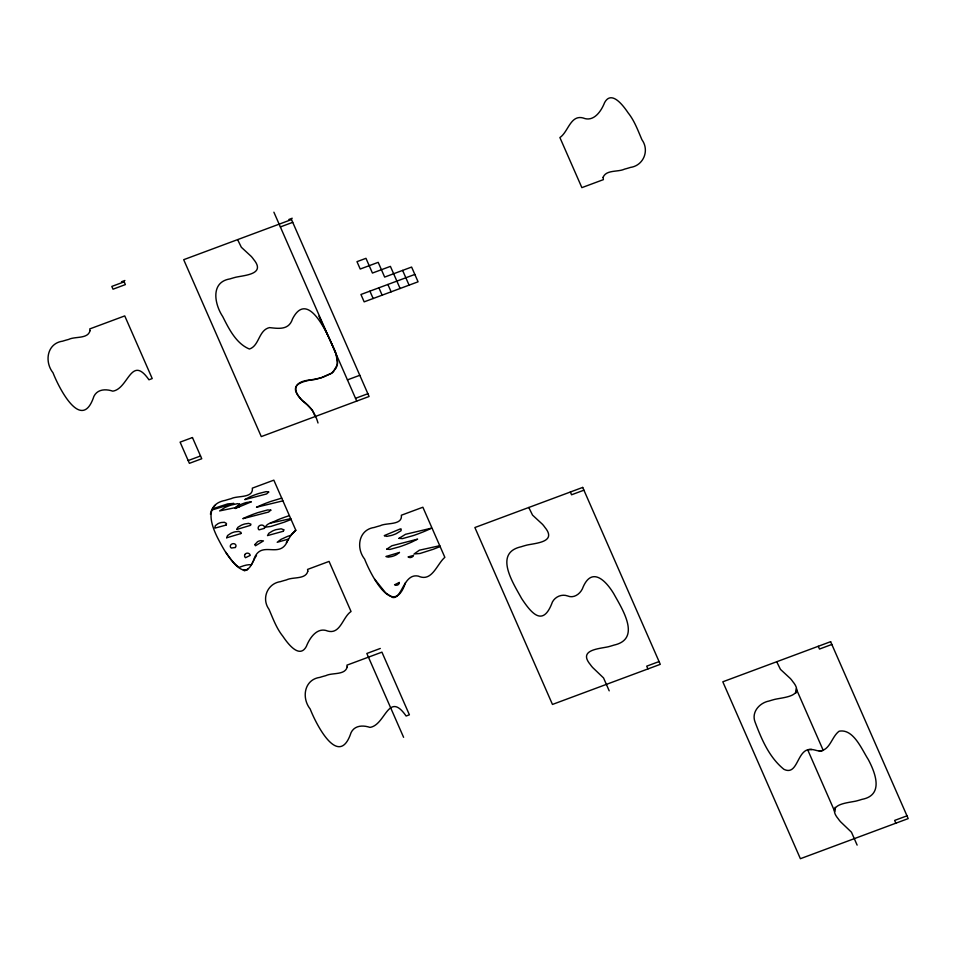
<?xml version="1.0" encoding="UTF-8"?>
<svg xmlns="http://www.w3.org/2000/svg" width="956" height="956" viewBox="0 0 956 956"><rect width="100%" height="100%" fill="white"/><g stroke="black" fill="none" stroke-linecap="round" stroke-linejoin="round"><path stroke-width="1.43" d="M295.81 530.245L291.974 533.866L288.557 539.065L277.204 542.291L280.945 539.399L287.206 536.531A41.968 34.918 -12.9 0 1 290.947 535.3L295.81 530.245L273.834 480.151L252.336 488.146C253.591 498.518 237.243 495.399 231.161 498.662A84.176 70.027 -12.9 0 0 225.234 500.382C203.174 504.481 211.575 526.553 218.805 540.14C223.931 549.975 230.288 561.1 239.108 567.398C243.015 565.928 247.138 564.327 251.368 564.745L252.647 562.463M795.882 693.088L796.217 688.786L823.212 750.341L822.268 750.699A6.393 5.318 -12.9 0 1 820.272 751.046C817.201 751.069 814.381 749.528 811.321 749.48C796.695 747.986 798.427 776.499 783.884 769.293C769.15 757.283 761.597 739.335 755.061 722.031C751.177 712.041 759.65 702.756 769.114 701.011A84.176 70.027 -12.9 0 1 775.041 699.302C784.924 697.175 805.131 696.195 792.715 681.509A35.288 29.349 -12.9 0 0 790.313 678.485L780.455 669.379L776.714 661.743M819.208 751.01C830.143 750.663 831.565 736.646 839.153 731.209C853.433 728.424 861.786 749.468 868.251 759.458C875.481 773.057 884.025 795.261 861.894 799.383A84.761 70.517 -12.9 0 1 855.967 801.092C846.036 803.148 826.02 804.295 838.293 818.886A35.288 29.349 -12.9 0 0 840.694 821.909L851.461 832.198L857.126 845.104M253.28 561.268C259.96 537.654 279.785 560.73 287.732 540.427M835.126 807.306L834.791 811.608L807.76 749.958A8.592 7.146 -12.9 0 1 810.27 749.492L811.847 749.504M256.483 555.579C252.719 560.503 251.476 568.963 244.64 570.493A4.696 3.908 -12.9 0 1 243.481 570.35L247.616 569.429M405.511 582.658C393.406 619.38 370.641 574.52 364.606 559.057C355.763 547.955 358.643 529.612 374.274 527.461A84.176 70.027 -12.9 0 1 380.189 525.74C386.272 522.478 402.631 525.597 401.365 515.224L422.875 507.23L444.851 557.324C436.773 564.267 431.993 582.359 418.346 576.121C403.372 572.883 401.986 599.627 392.51 597.428L385.65 592.899L374.644 579.169M288.007 539.973L288.557 539.065L286.358 542.614M282.856 500.872L256.495 507.218L261.884 504.84A143.281 119.201 -12.9 0 1 271.193 501.303L281.733 498.136M289.393 515.631A127.638 106.188 -12.9 0 0 277.491 519.945C274.121 522 266.007 523.506 265.517 527.15L270.942 526.409L283.848 522.311A125.379 104.312 -12.9 0 0 291.066 519.419M399.226 582.491L394.577 584.785A2.832 2.366 -12.9 0 0 399.285 582.479M235.355 508.473L251.344 501.804L246.529 502.486A30.508 25.382 -12.9 0 0 239.382 505.21L235.917 507.517L239.394 506.788M384.384 535.551L400.385 528.883A2.557 2.127 -12.9 0 1 401.161 529.038L401.066 530.7L396.238 533.663A31.93 26.565 -12.9 0 1 391.494 535.42L386.905 536.364L384.432 535.826M121.52 281.745L124.889 280.49M288.855 219.486L292.225 218.231M280.359 226.931L292.715 222.342M414.844 274.432L360.938 294.484L364.164 301.857L418.071 281.805L411.606 267.059L384.659 277.085L378.194 262.35L360.221 269.03L356.982 261.657L365.969 258.323L372.434 273.058L390.406 266.377L400.11 288.485M347.434 379.89L359.791 375.29M188.177 460.565L200.533 455.976M355.524 398.317L367.869 393.717M583.913 490.189L571.557 494.778L570.35 492.017M380.309 648.455L366.829 653.474L403.599 737.315M659.066 661.564L646.71 666.165L647.929 668.925M831.828 644.452L819.483 649.052L818.264 646.28M906.993 815.838L894.637 820.427L895.844 823.2M236.885 529.433L250.424 525.37A1.769 1.47 -12.9 0 0 250.831 524.115L248.608 523.374L244.808 523.972A19.682 16.372 -12.9 0 0 240.984 525.394L237.793 527.401L236.825 529.313M226.703 537.786L240.888 533.567M283.275 531.261L267.525 535.599L268.791 533.329L272.4 531.07A21.94 18.26 -12.9 0 1 275.985 529.672L281.172 528.799L283.681 529.732M226.082 525.083L215.052 528.082A1.804 1.506 -12.9 0 1 214.801 527.712L215.399 525.645L217.932 523.721A11.436 9.512 -12.9 0 1 221.123 522.538L224.385 522.299L226.381 523.41A2.426 2.02 -12.9 0 1 226.034 525.059M270.345 523.123L290.72 518.63M439.748 545.709L419.385 550.202L414.091 553.966L419.971 553.488L432.889 549.389A125.379 104.312 -12.9 0 0 440.095 546.497M235.14 547.513L231.436 548.039A2.737 2.282 -12.9 0 1 230.444 547.011A2.832 2.354 -12.9 0 1 231.878 544.024A2.832 2.354 -12.9 0 1 235.439 544.466A2.832 2.354 -12.9 0 1 235.188 547.549M244.64 570.493C235.726 568.127 230.91 558.937 225.616 552.09M306.338 404.137C290.983 391.506 291.496 380.488 313.843 379.711A91.8 76.372 -12.9 0 0 320.786 377.895L331.983 372.995A13.348 11.114 -12.9 0 0 333.501 371.633L337.325 364.595L337.217 357.436M318.001 422.994C315.456 413.912 310.425 406.013 302.466 400.719C283.92 382.125 306.29 381.301 320.786 377.883A85.072 70.78 -12.9 0 0 323.427 377.058L331.445 373.378L335.903 368.335A19.275 16.037 -12.9 0 0 337.588 362.133L335.425 351.796L318.945 316.233M306.936 404.639L312.349 410.088L315.181 416.541M609.199 690.841L603.547 677.935L592.78 667.647A35.288 29.349 -12.9 0 1 590.366 664.623C578.105 650.032 598.121 648.885 608.052 646.83A84.761 70.517 -12.9 0 0 613.967 645.109C642.05 638.931 621.663 608.135 613.656 593.545C604.801 578.989 590.856 566.49 582.324 588.98C579.623 594.357 573.528 598.54 567.589 595.935C561.841 593.843 555.34 596.592 552.437 601.945C543.355 626.801 532.205 614.6 521.582 598.456C513.623 583.817 493.033 552.962 521.199 546.748A84.176 70.027 -12.9 0 1 527.126 545.028C537.045 542.984 557.061 541.837 544.801 527.234A35.288 29.349 -12.9 0 0 542.399 524.223L532.54 515.117L528.788 507.481M402.619 270.405L409.084 285.151M387.885 284.458L391.124 291.831M378.899 287.804L382.137 295.177M369.912 291.15L373.151 298.511M273.894 212.196L356.731 401.078M336.847 356.277C331.242 341.615 309.147 286.346 292.524 318.91C288.879 330.418 278.387 328.541 269.496 327.609C258.526 330.083 259.423 345.857 249.408 349.024C236.144 343.574 228.878 328.792 222.7 316.532C214.479 304.151 210.26 282.068 230.002 278.901A84.176 70.027 -12.9 0 1 235.929 277.192C245.847 275.137 265.876 273.99 253.603 259.387A35.288 29.349 -12.9 0 0 251.201 256.375L241.342 247.269L237.602 239.633M226.668 537.714L227.576 535.527L230.814 533.352A17.578 14.627 -12.9 0 1 234.758 531.883L238.725 531.381L241.02 532.373A1.912 1.589 -12.9 0 1 240.852 533.556M247.592 569.406A4.326 3.597 -12.9 0 1 244.64 570.565M210.463 514.328A18.188 15.129 -12.9 0 1 211.682 510.05L233.79 503.43L227.719 503.896L212.256 508.939A14.985 12.464 -12.9 0 1 215.518 505.055M235.307 508.473A2.235 1.852 -12.9 0 1 235.953 507.54M283.765 529.72A2.175 1.804 -12.9 0 1 283.227 531.225M90.031 330.68C87.928 339.237 74.962 336.177 68.593 339.44A84.176 70.027 -12.9 0 0 62.666 341.161C47.035 343.3 44.155 361.655 52.998 372.756C59.033 388.22 81.798 433.08 93.903 396.358C97.56 388.913 106.032 388.889 112.76 391.147C128.522 388.877 131.02 353.983 148.945 379.783L152.219 378.564L124.746 315.91L89.756 328.924L90.031 330.68M307.832 571.174C305.729 579.73 292.763 576.671 286.394 579.934A84.176 70.027 -12.9 0 0 280.466 581.642C267.429 583.459 261.215 598.576 268.995 609.307C273.034 618.604 276.427 628.271 282.88 636.29C287.469 643.089 299.371 659.389 306.338 646.459C309.672 637.867 317.261 626.67 327.789 631.08C340.479 634.557 342.726 616.943 351.043 611.517L329.067 561.411L307.569 569.418L307.832 571.174M347.207 666.918C345.104 675.474 332.138 672.415 325.769 675.677A84.176 70.027 -12.9 0 0 319.842 677.386C304.211 679.537 301.331 697.88 310.174 708.993C316.209 724.457 338.974 769.305 351.079 732.595C354.736 725.15 363.208 725.114 369.936 727.385C385.698 725.114 388.196 690.22 406.121 716.02L409.395 714.801L381.922 652.147L346.932 665.161L347.207 666.918M603.105 177.326L603.379 179.644L581.869 187.639L559.893 137.544C568.211 132.119 570.457 114.493 583.148 117.982C593.688 122.392 601.264 111.195 604.598 102.603C611.565 89.673 623.467 105.973 628.068 112.772C634.509 120.779 637.903 130.458 641.942 139.755C649.733 150.486 643.519 165.603 630.47 167.408A84.176 70.027 -12.9 0 1 624.555 169.128C618.03 172.283 606.212 169.499 603.105 177.326M239.681 504.206L235.26 507.648L219.605 510.922L225.007 507.481A45.052 37.475 -12.9 0 1 231.519 504.983L237.554 503.657L239.681 504.206M254.989 544.49L255.085 545.183A1.9 1.577 -12.9 0 0 255.527 545.733L263.462 540.893L260.928 540.63A7.947 6.608 -12.9 0 0 257.499 541.741L254.989 544.49M386.774 549.162L389.929 549.437L399.572 546.784A114.612 95.349 -12.9 0 0 411.654 542.124L417.617 539.136L391.876 545.768L386.774 549.162M268.684 492.029L266.64 493.929L244.796 499.606L249.325 497.156A69.848 58.113 -12.9 0 1 258.694 493.523L266.138 491.635L268.684 492.029M398.987 538.359L402.488 538.61L413.255 535.587A144.225 119.99 -12.9 0 0 419.23 533.448L421.823 532.444A112.139 93.294 -12.9 0 0 429.387 529.206L431.479 528.166L405.535 534.296L398.987 538.359M270.811 510.146L268.576 512.058L242.836 518.69A83.578 69.537 -12.9 0 1 248.62 516.097L252.743 514.459A120.946 100.619 -12.9 0 1 257.989 512.595L267.632 509.942L270.811 510.146M244.927 554.504L244.796 554.743A3.406 2.832 -12.9 0 0 245.537 557.707L250.197 555.412A3.454 2.868 -12.9 0 0 250.018 554.779A3.262 2.713 -12.9 0 0 248.237 553.261A2.629 2.187 -12.9 0 0 244.915 554.504M399.453 552.449L396.764 554.54A18.977 15.786 -12.9 0 1 391.876 556.512L388.196 557.145L385.925 556.512L399.453 552.449M124.172 281.829L111.816 286.418L113.023 289.19L125.379 284.589L124.172 281.829M291.508 219.569L183.695 259.685L261.275 436.593L369.088 396.489L291.508 219.569M192.455 437.549L180.098 442.138L189.396 463.337L201.752 458.737L192.455 437.549M582.706 487.417L474.881 527.533L552.46 704.441L660.285 664.336L582.706 487.417M830.621 641.691L722.808 681.795L800.387 858.703L908.2 818.599L830.621 641.691M264.442 528.357L259.052 529.851A3.215 2.677 -12.9 0 1 258.311 528.907A3.238 2.701 -12.9 0 1 261.299 525.071A3.238 2.701 -12.9 0 1 264.454 528.369M413.482 555.436L408.093 556.93A3.262 2.713 -12.9 0 0 413.47 555.436"/></g></svg>
